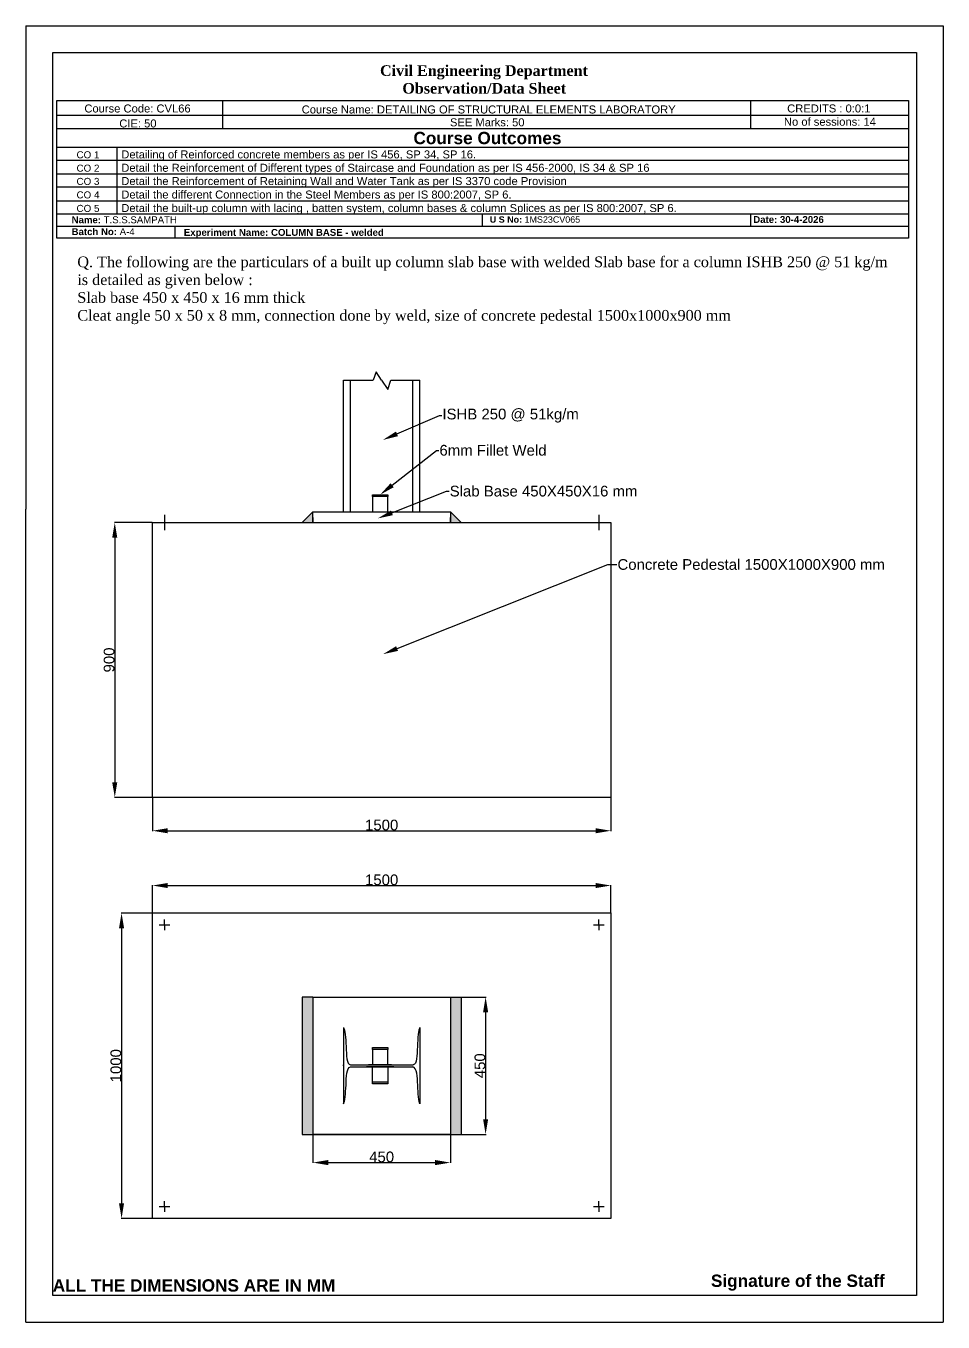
# Model space of a CAD drawing. Header units: millimetres. Extents: x 868 to 41290, y -4185 to 3706.
# Drawn here: x 19688 to 22690, y -4185 to 59 of the extents above; entities that cross this region are included whole.
import ezdxf
from ezdxf import colors
from ezdxf.entities.mleader import LeaderData, LeaderLine
from ezdxf.math import Vec2, Vec3

# ---------------------------------------------------------------- set-up
doc = ezdxf.new("R2010")
doc.units = ezdxf.units.MM
doc.styles.get("Standard").update_dxf_attribs({"font": 'arial.ttf'})
doc.dimstyles.new('ISO-25', dxfattribs={"dimtxt": 25, "dimasz": 10, "dimexe": 1.25, "dimexo": 0.625, "dimtad": 1, "dimdsep": 46, "dimtxsty": 'Standard', "dimcen": 2.5, "dimadec": 0, "dimazin": 0, "dimtfac": 1, "dimtmove": 0, "dimatfit": 3, "dimfxl": 1, "dimarcsym": 0})

# ---------------------------------------------------------------- blocks, each defined once
blk = doc.blocks.new('*D21')
at = {"color": 0, "lineweight": -2, "transparency": 16777216}
for p, q in [((20101.6, -1567.1), (19977.5, -1567.1)), ((19978.8, -1617.1), (19978.8, -2417.1)), ((20101.6, -2467.1), (19977.5, -2467.1))]:
    blk.add_line(p, q, dxfattribs=at)
for points in [[(19970.4, -1617.1), (19987.1, -1617.1), (19978.8, -1567.1)], [(19970.4, -2417.1), (19987.1, -2417.1), (19978.8, -2467.1)]]:
    blk.add_solid(points, dxfattribs=at)
at = {"layer": 'Defpoints', "color": 0, "lineweight": -2, "transparency": 16777216}
for p in [(20102.2, -1567.1), (19978.8, -2467.1), (20102.2, -2467.1)]:
    blk.add_point(p, dxfattribs=at)
at = {"color": 0, "transparency": 16777216, "insert": (19960.3, -2017.1), "char_height": 35, "attachment_point": 5, "rotation": 90}
blk.add_mtext('900', dxfattribs=at)
blk = doc.blocks.new('*D22')
at = {"color": 0, "lineweight": -2, "transparency": 16777216}
for p, q in [((20102.2, -2467.7), (20102.2, -2577.4)), ((21602.2, -2467.7), (21602.2, -2577.4)), ((20152.2, -2576.1), (21552.2, -2576.1))]:
    blk.add_line(p, q, dxfattribs=at)
for points in [[(20152.2, -2567.8), (20152.2, -2584.5), (20102.2, -2576.1)], [(21552.2, -2567.8), (21552.2, -2584.5), (21602.2, -2576.1)]]:
    blk.add_solid(points, dxfattribs=at)
at = {"layer": 'Defpoints', "color": 0, "lineweight": -2, "transparency": 16777216}
for p in [(20102.2, -2467.1), (21602.2, -2467.1), (21602.2, -2576.1)]:
    blk.add_point(p, dxfattribs=at)
at = {"color": 0, "transparency": 16777216, "insert": (20852.2, -2557.6), "char_height": 35, "attachment_point": 5}
blk.add_mtext('1500', dxfattribs=at)
blk = doc.blocks.new('*D23')
at = {"color": 0, "lineweight": -2, "transparency": 16777216}
for p, q in [((20102.2, -2844.8), (20102.2, -2754.2)), ((20152.2, -2755.5), (21552.2, -2755.5)), ((21602.2, -2844.8), (21602.2, -2754.2))]:
    blk.add_line(p, q, dxfattribs=at)
for points in [[(20152.2, -2747.1), (20152.2, -2763.8), (20102.2, -2755.5)], [(21552.2, -2747.1), (21552.2, -2763.8), (21602.2, -2755.5)]]:
    blk.add_solid(points, dxfattribs=at)
at = {"layer": 'Defpoints', "color": 0, "lineweight": -2, "transparency": 16777216}
for p in [(21602.2, -2755.5), (20102.2, -2845.4), (21602.2, -2845.4)]:
    blk.add_point(p, dxfattribs=at)
at = {"color": 0, "transparency": 16777216, "insert": (20852.2, -2737), "char_height": 35, "attachment_point": 5}
blk.add_mtext('1500', dxfattribs=at)
blk = doc.blocks.new('*D24')
at = {"color": 0, "lineweight": -2, "transparency": 16777216}
for p, q in [((20101.6, -2845.4), (19999.7, -2845.4)), ((20001, -2895.4), (20001, -3795.4)), ((20101.6, -3845.4), (19999.7, -3845.4))]:
    blk.add_line(p, q, dxfattribs=at)
for points in [[(19992.6, -2895.4), (20009.3, -2895.4), (20001, -2845.4)], [(19992.6, -3795.4), (20009.3, -3795.4), (20001, -3845.4)]]:
    blk.add_solid(points, dxfattribs=at)
at = {"layer": 'Defpoints', "color": 0, "lineweight": -2, "transparency": 16777216}
for p in [(20102.2, -2845.4), (20001, -3845.4), (20102.2, -3845.4)]:
    blk.add_point(p, dxfattribs=at)
at = {"color": 0, "transparency": 16777216, "insert": (19982.5, -3345.4), "char_height": 35, "attachment_point": 5, "rotation": 90}
blk.add_mtext('1000', dxfattribs=at)
blk = doc.blocks.new('*D25')
at = {"color": 0, "lineweight": -2, "transparency": 16777216}
for p, q in [((20627.2, -3571), (20627.2, -3663.7)), ((21077.2, -3571), (21077.2, -3663.7)), ((20677.2, -3662.5), (21027.2, -3662.5))]:
    blk.add_line(p, q, dxfattribs=at)
for points in [[(20677.2, -3654.1), (20677.2, -3670.8), (20627.2, -3662.5)], [(21027.2, -3654.1), (21027.2, -3670.8), (21077.2, -3662.5)]]:
    blk.add_solid(points, dxfattribs=at)
at = {"layer": 'Defpoints', "color": 0, "lineweight": -2, "transparency": 16777216}
for p in [(20627.2, -3570.4), (21077.2, -3570.4), (21077.2, -3662.5)]:
    blk.add_point(p, dxfattribs=at)
at = {"color": 0, "transparency": 16777216, "insert": (20852.2, -3644), "char_height": 35, "attachment_point": 5}
blk.add_mtext('450', dxfattribs=at)
blk = doc.blocks.new('*D26')
at = {"color": 0, "lineweight": -2, "transparency": 16777216}
for p, q in [((21077.8, -3120.4), (21193.7, -3120.4)), ((21192.4, -3170.4), (21192.4, -3520.4)), ((21077.8, -3570.4), (21193.7, -3570.4))]:
    blk.add_line(p, q, dxfattribs=at)
for points in [[(21184.1, -3170.4), (21200.7, -3170.4), (21192.4, -3120.4)], [(21184.1, -3520.4), (21200.7, -3520.4), (21192.4, -3570.4)]]:
    blk.add_solid(points, dxfattribs=at)
at = {"layer": 'Defpoints', "color": 0, "lineweight": -2, "transparency": 16777216}
for p in [(21077.2, -3120.4), (21077.2, -3570.4), (21192.4, -3570.4)]:
    blk.add_point(p, dxfattribs=at)
at = {"color": 0, "transparency": 16777216, "insert": (21173.9, -3345.4), "char_height": 35, "attachment_point": 5, "rotation": 90}
blk.add_mtext('450', dxfattribs=at)

msp = doc.modelspace()

# ---------------------------------------------------------------- hatches: boundary and pattern name
at = {"true_color": 0x000000}
h = msp.add_hatch(color=18, dxfattribs=at)
h.dxf.hatch_style = 1
h.paths.add_polyline_path([(20872.183, -1476.061), (20822.183, -1476.061), (20822.183, -1482.061), (20872.183, -1482.061)])
h = msp.add_hatch(color=18, dxfattribs=at)
h.dxf.hatch_style = 1
h.paths.add_polyline_path([(21077.183, -1532.061), (21077.183, -1567.061), (21112.183, -1567.061)])
h.paths.add_polyline_path([(20627.183, -1532.061), (20592.183, -1567.061), (20627.183, -1567.061)])
h.paths.add_polyline_path([(20627.183, -3120.377), (20592.183, -3120.377), (20592.183, -3570.377), (20627.183, -3570.377)])
h.paths.add_polyline_path([(21112.183, -3120.377), (21077.183, -3120.377), (21077.183, -3570.377), (21112.183, -3570.377)])
h = msp.add_hatch(color=18, dxfattribs=at)
h.dxf.hatch_style = 1
h.paths.add_polyline_path([(20872.183, -3285.927), (20822.183, -3285.927), (20822.183, -3291.927), (20872.183, -3291.927)])
h.paths.add_polyline_path([(20872.522, -3398.827), (20822.522, -3398.827), (20822.522, -3404.827), (20872.522, -3404.827)])

# ---------------------------------------------------------------- linework, layer by layer
for p, q in [((19688.028, 58.582), (22689.525, 58.582)), ((19688.028, 58.582), (19688.028, -1522.999)), ((22689.525, 58.582), (22689.525, -4184.561)), ((20331.724, -185.052), (20331.724, -278.01)), ((22059.591, -185.052), (22059.591, -278.01)), ((19788.801, -233.31), (22576.269, -233.31)), ((22576.269, -278.01), (19788.801, -278.01)), ((19788.801, -338.019), (22576.269, -338.019)), ((19985.847, -338.019), (19985.847, -382.486)), ((22576.269, -382.486), (19788.801, -382.486)), ((19985.847, -382.486), (19985.847, -425.548)), ((19788.801, -425.548), (22576.269, -425.548)), ((19985.847, -425.548), (19985.847, -469.302)), ((22576.269, -469.302), (19788.801, -469.302)), ((19985.847, -469.302), (19985.847, -513.931)), ((19788.801, -513.931), (22576.269, -513.931)), ((19985.847, -513.931), (19985.847, -557.631)), ((22576.269, -557.631), (19788.801, -557.631)), ((21182.315, -596.648), (21182.315, -557.631)), ((22060.318, -596.648), (22060.318, -557.631)), ((19788.801, -596.648), (22576.269, -596.648)), ((20176.942, -636.411), (20176.942, -596.648)), ((20727.183, -1532.061), (20727.183, -1101.061)), ((20727.183, -1101.061), (20824.104, -1101.061)), ((20750.383, -1532.061), (20750.383, -1101.061)), ((20834.461, -1074.019), (20824.104, -1101.061)), ((20852.183, -1101.061), (20834.461, -1074.019)), ((20852.183, -1101.061), (20871.909, -1131.161)), ((20871.909, -1131.161), (20882.464, -1101.061)), ((20882.464, -1101.061), (20977.183, -1101.061)), ((20953.983, -1532.061), (20953.983, -1101.061)), ((20977.183, -1532.061), (20977.183, -1101.061)), ((20822.183, -1482.061), (20822.183, -1476.061)), ((20822.183, -1476.061), (20872.183, -1476.061)), ((20872.183, -1482.061), (20822.183, -1482.061)), ((20822.183, -1482.061), (20822.183, -1532.061)), ((20872.183, -1476.061), (20872.183, -1482.061)), ((20872.183, -1532.061), (20872.183, -1482.061)), ((19688.028, -4184.561), (19688.028, -1522.999)), ((20102.183, -1567.061), (21602.183, -1567.061)), ((20102.183, -2467.061), (20102.183, -1567.061)), ((20141.074, -1542.061), (20141.074, -1592.061)), ((20627.183, -1532.061), (20592.183, -1567.061)), ((20627.183, -1567.061), (20627.183, -1532.061)), ((20627.183, -1532.061), (21077.183, -1532.061)), ((20627.183, -1551.061), (20627.183, -1567.061)), ((20627.183, -1551.061), (20627.183, -1567.061)), ((20627.183, -1567.061), (20852.183, -1567.061)), ((20802.183, -1532.061), (20892.183, -1532.061)), ((20822.183, -1532.061), (20872.183, -1532.061)), ((20847.183, -1532.061), (20892.183, -1532.061)), ((20847.183, -1532.061), (20872.183, -1532.061)), ((20852.183, -1532.061), (20884.683, -1532.061)), ((20852.183, -1567.061), (21077.183, -1567.061)), ((21077.183, -1532.061), (21077.183, -1567.061)), ((21077.183, -1532.061), (21112.183, -1567.061)), ((21077.183, -1567.061), (21077.183, -1551.061)), ((21077.183, -1551.061), (21077.183, -1567.061)), ((21563.292, -1542.061), (21563.292, -1592.061)), ((21602.183, -1567.061), (21602.183, -2467.061)), ((21602.183, -2467.061), (20102.183, -2467.061)), ((20102.183, -2845.377), (21602.183, -2845.377)), ((20102.183, -3845.377), (20102.183, -2845.377)), ((20123.574, -2884.268), (20158.574, -2884.268)), ((20141.074, -2884.268), (20141.074, -2866.768)), ((20141.074, -2884.268), (20141.074, -2901.768)), ((21545.792, -2884.268), (21580.792, -2884.268)), ((21563.292, -2884.268), (21563.292, -2866.768)), ((21563.292, -2884.268), (21563.292, -2901.768)), ((21602.183, -2845.377), (21602.183, -3845.377)), ((20102.183, -3345.377), (20102.183, -3120.377)), ((20592.183, -3120.377), (20592.183, -3570.377)), ((20627.183, -3120.377), (20592.183, -3120.377)), ((20627.183, -3120.377), (20627.183, -3570.377)), ((20627.183, -3120.377), (21077.183, -3120.377)), ((21077.183, -3120.377), (21077.183, -3570.377)), ((21077.183, -3120.377), (21112.183, -3120.377)), ((21112.183, -3120.377), (21112.183, -3570.377)), ((21602.183, -3120.377), (21602.183, -3570.377)), ((20727.183, -3220.377), (20727.183, -3470.377)), ((20977.18, -3220.374), (20977.183, -3470.368)), ((20822.183, -3291.927), (20822.183, -3285.927)), ((20822.183, -3285.927), (20872.183, -3285.927)), ((20872.183, -3291.927), (20822.183, -3291.927)), ((20822.183, -3291.927), (20822.183, -3341.927)), ((20872.183, -3285.927), (20872.183, -3291.927)), ((20872.183, -3341.927), (20872.183, -3291.927)), ((20727.183, -3345.377), (20727.183, -3341.927)), ((20750.383, -3341.927), (20955.317, -3341.927)), ((20750.383, -3348.827), (20953.983, -3348.827)), ((20802.183, -3341.927), (20892.183, -3341.927)), ((20892.216, -3348.827), (20802.216, -3348.827)), ((20884.683, -3341.927), (20809.683, -3341.927)), ((20885.022, -3348.827), (20810.022, -3348.827)), ((20822.183, -3341.927), (20872.183, -3341.927)), ((20822.522, -3398.827), (20822.522, -3348.827)), ((20822.522, -3348.827), (20872.522, -3348.827)), ((20847.183, -3341.927), (20892.183, -3341.927)), ((20847.183, -3341.927), (20872.183, -3341.927)), ((20847.522, -3348.827), (20872.522, -3348.827)), ((20872.522, -3348.827), (20872.522, -3373.827)), ((20977.181, -3341.927), (20977.183, -3341.927)), ((20977.182, -3348.827), (20977.183, -3348.827)), ((20872.522, -3373.827), (20872.522, -3398.827)), ((20872.522, -3398.827), (20822.522, -3398.827)), ((20822.522, -3404.827), (20822.522, -3398.827)), ((20872.522, -3404.827), (20822.522, -3404.827)), ((20872.522, -3398.827), (20872.522, -3404.827)), ((20592.183, -3570.377), (21112.183, -3570.377)), ((21077.183, -3570.377), (20627.183, -3570.377)), ((20123.574, -3806.486), (20158.574, -3806.486)), ((20141.074, -3806.486), (20141.074, -3788.986)), ((20141.074, -3806.486), (20141.074, -3823.986)), ((21545.792, -3806.486), (21580.792, -3806.486)), ((21563.292, -3806.486), (21563.292, -3788.986)), ((21563.292, -3806.486), (21563.292, -3823.986)), ((21602.183, -3845.377), (20102.183, -3845.377)), ((19688.028, -4184.561), (21570.753, -4184.561)), ((21570.753, -4184.561), (22689.525, -4184.561))]:
    msp.add_line(p, q)
for points in [[(19775.907, -28.185), (22602.177, -28.185), (22602.177, -4097.191), (19775.907, -4097.191)], [(19788.801, -185.052), (22576.269, -185.052), (22576.269, -636.411), (19788.801, -636.411)]]:
    msp.add_lwpolyline(points, close=True)
for points in [[(20727.183, -3220.377), (20728.83, -3223.7), (20730.305, -3228.749), (20731.613, -3235.3), (20732.758, -3243.128), (20733.745, -3252.007), (20734.578, -3261.714), (20735.263, -3272.022), (20735.803, -3282.708), (20736.232, -3293.521), (20736.7, -3304.11), (20737.387, -3314.1), (20738.473, -3323.117), (20740.136, -3330.783), (20742.555, -3336.724), (20745.911, -3340.564), (20750.383, -3341.927)], [(20977.18, -3220.374), (20975.556, -3223.708), (20974.116, -3228.767), (20972.854, -3235.327), (20971.763, -3243.163), (20970.837, -3252.049), (20970.071, -3261.761), (20969.458, -3272.074), (20968.992, -3282.763), (20968.639, -3293.578), (20968.251, -3304.168), (20967.651, -3314.158), (20966.664, -3323.17), (20965.113, -3330.829), (20962.823, -3336.759), (20959.616, -3340.584), (20955.317, -3341.927)], [(20727.183, -3470.377), (20728.808, -3467.045), (20730.251, -3461.997), (20731.522, -3455.469), (20732.629, -3447.695), (20733.58, -3438.909), (20734.384, -3429.348), (20735.05, -3419.245), (20735.585, -3408.835), (20736.027, -3398.366), (20736.521, -3388.131), (20737.244, -3378.437), (20738.368, -3369.592), (20740.07, -3361.902), (20742.523, -3355.673), (20745.902, -3351.213), (20750.383, -3348.827)], [(20977.183, -3470.368), (20976.106, -3467.047), (20975.056, -3462.01), (20974.047, -3455.49), (20973.093, -3447.724), (20972.205, -3438.945), (20971.399, -3429.39), (20970.687, -3419.291), (20970.083, -3408.886), (20969.567, -3398.419), (20968.99, -3388.186), (20968.168, -3378.492), (20966.918, -3369.644), (20965.057, -3361.947), (20962.403, -3355.708), (20958.773, -3351.233), (20953.983, -3348.827)]]:
    msp.add_lwpolyline(points)

# ---------------------------------------------------------------- texts
at = {"attachment_point": 1}
for s, width, gutter_width, insert, char_height in [('\\pxqc;{\\fBookman Old Style|b0|i0|c0|p18;\\H1.16667x;         \\fBookman Old Style|b1|i0|c0|p18;\\H1.14285x;       Civil Engineering Department\\P               Observation/Data Sheet}', 1325.53707, 130.506, (20426.512, -70.224), 26.101181), ('Course Code: CVL66', 1226.22337, 130.954, (19879.324, -198.63), 26.19086), ('Course Name: DETAILING OF STRUCTURAL ELEMENTS LABORATORY', 1226.22337, 130.954, (20590.601, -201.842), 26.19086), ('CREDITS : 0:0:1', 1226.22337, 130.954, (22179.286, -198.463), 26.19086), ('CIE: 50', 1226.22337, 130.954, (19993.486, -247.576), 26.1909), ('SEE Marks: 50', 1226.22337, 130.954, (21075.742, -243.924), 26.19086), ('No of sessions: 14', 1226.22337, 130.954, (22168.698, -241.945), 26.19086), ('{\\fArial|b1|i0|c0|p34;Course Outcomes}', 1226.22337, 130.954, (20956.251, -288.238), 40.26032), ('CO 1', 1077.49699, 115.071, (19853.618, -351.728), 23.0142), ('Detailing of Reinforced concrete members as per IS 456, SP 34, SP 16.', 1226.22337, 130.954, (20000.155, -348.94), 26.19086), ('CO 2', 1077.49699, 115.071, (19853.618, -395.493), 23.0142), ('Detail the Reinforcement of Different types of Staircase and Foundation as per IS 456-2000, IS 34 & SP 16', 2118.8861, 130.954, (20000.155, -392.705), 26.190859), ('CO 3', 1077.49699, 115.071, (19853.618, -438.901), 23.0142), ('Detail the Reinforcement of Retaining Wall and Water Tank as per IS 3370 code Provision', 1846.75797, 130.954, (20000.155, -436.113), 26.19086), ('CO 4', 1077.49699, 115.071, (19853.618, -483.093), 23.0142), ('Detail the different Connection in the Steel Members as per IS 800:2007, SP 6.', 1613.7998, 130.954, (20000.155, -480.305), 26.19086), ('CO 5', 1077.49699, 115.071, (19853.618, -527.257), 23.0142), ('Detail the built-up column with lacing , batten system, column bases & column Splices as per IS 800:2007, SP 6.', 2174.54867, 130.954, (20000.155, -524.469), 26.190859), ('{\\fArial|b1|i0|c0|p34;Name: }T.S.S.SAMPATH', 1226.22337, 130.954, (19837.432, -564.762), 22.54578), ('{\\fArial|b1|i0|c0|p34;U S No: }1MS23CV065', 1226.22337, 130.954, (21206.09, -564.677), 20.93536), ('{\\fArial|b1|i0|c0|p34;Date: 30-4-2026}', 1226.22337, 130.954, (22068.207, -563.777), 22.54578), ('{\\fArial|b1|i0|c0|p34;Batch No: }A-4', 1226.22337, 130.954, (19837.432, -603.653), 22.54578), ('{\\fArial|b1|i0|c0|p34;Experiment Name: COLUMN BASE - welded}', 1226.22337, 130.954, (20204.765, -606.084), 22.54578), ('{\\fBookman Old Style|b0|i0|c0|p18;Q. The following are the particulars of a built up column slab base with welded Slab base for a column ISHB 250 @ 51 kg/m is detailed as given below : \\PSlab base 450 x 450 x 16 mm thick \\PCleat angle 50 x 50 x 8 mm, connection done by weld, size of concrete pedestal 1500x1000x900 mm }', 2659.15061, 12.5, (19856.249, -696.292), 35), ('{\\fArial|b1|i0|c0|p34;Signature of the Staff}', 1226.22337, 130.954, (21929.812, -4029.14), 40.26032), ('{\\fArial|b1|i0|c0|p34;ALL THE DIMENSIONS ARE IN MM}', 1226.22337, 130.954, (19775.907, -4044.408), 40.26032)]:
    msp.add_mtext_dynamic_manual_height_columns(s, width=width, gutter_width=gutter_width, heights=[0], dxfattribs=dict(at, insert=insert, char_height=char_height))

# ---------------------------------------------------------------- dimensions: what is measured, and where the dimension line sits
for base, p1, p2, picture, middle in [((19978.77, -2467.061), (20102.183, -1567.061), (20102.183, -2467.061), '*D21', (19960.275, -2017.061)), ((20000.964, -3845.377), (20102.183, -2845.377), (20102.183, -3845.377), '*D24', (19982.469, -3345.377)), ((21192.405, -3570.377), (21077.183, -3120.377), (21077.183, -3570.377), '*D26', (21173.91, -3345.377))]:
    dim = msp.add_linear_dim(base=base, p1=p1, p2=p2, angle=90, dimstyle='ISO-25', override={"dimtxt": 35, "dimasz": 50})
    dim.commit()
    dim.dimension.update_dxf_attribs({"geometry": picture, "text_midpoint": middle})
for base, p1, p2, picture, middle in [((21602.183, -2576.132), (20102.183, -2467.061), (21602.183, -2467.061), '*D22', (20852.183, -2557.637)), ((21602.183, -2755.451), (20102.183, -2845.377), (21602.183, -2845.377), '*D23', (20852.183, -2736.956)), ((21077.183, -3662.481), (20627.183, -3570.377), (21077.183, -3570.377), '*D25', (20852.183, -3643.986))]:
    dim = msp.add_linear_dim(base=base, p1=p1, p2=p2, dimstyle='ISO-25', override={"dimtxt": 35, "dimasz": 50})
    dim.commit()
    dim.dimension.update_dxf_attribs({"geometry": picture, "text_midpoint": middle})

# ---------------------------------------------------------------- leaders
ml = msp.add_multileader_mtext('Standard')
ml.set_content('ISHB 250 @ 51kg/m', color=256)
ml.set_leader_properties()
ml.build(insert=Vec2(0, 0))
ml.multileader.update_dxf_attribs({"arrow_head_size": 50})
ctx = ml.context
ctx.base_point, ctx.char_height, ctx.arrow_head_size, ctx.plane_origin = Vec3(21049.049, -1217.108), 35, 50, Vec3(20856.315, -1296.632)
notes = []
notes.append((ctx, [(0, (1, 1, 0), (21041.049, -1217.108), (1, 0), 8, [(0, [(20856.315, -1296.632)], 0, [])])]))
ctx.mtext.insert, ctx.mtext.flow_direction = Vec3(21051.049, -1194.464), 5
ml = msp.add_multileader_mtext('Standard')
ml.set_content('6mm Fillet Weld', color=256)
ml.set_leader_properties()
ml.build(insert=Vec2(0, 0))
ml.multileader.update_dxf_attribs({"arrow_head_size": 50})
ctx = ml.context
ctx.base_point, ctx.char_height, ctx.arrow_head_size, ctx.plane_origin = Vec3(21039.384, -1330.825), 35, 50, Vec3(20842.17, -1439.683)
notes.append((ctx, [(0, (1, 1, 0), (21031.384, -1330.825), (1, 0), 8, [(0, [(20847.183, -1476.061)], 0, [])])]))
ctx.mtext.insert, ctx.mtext.flow_direction = Vec3(21041.384, -1313.027), 5
ml = msp.add_multileader_mtext('Standard')
ml.set_content('Slab Base 450X450X16 mm', color=256)
ml.set_leader_properties()
ml.build(insert=Vec2(0, 0))
ml.multileader.update_dxf_attribs({"arrow_head_size": 50})
ctx = ml.context
ctx.base_point, ctx.char_height, ctx.arrow_head_size, ctx.plane_origin = Vec3(21072.959, -1464.601), 35, 50, Vec3(20839.151, -1553.853)
notes.append((ctx, [(0, (1, 1, 0), (21064.959, -1464.601), (1, 0), 8, [(0, [(20839.151, -1553.853)], 0, [])])]))
ctx.mtext.insert, ctx.mtext.flow_direction = Vec3(21074.959, -1446.803), 5
ml = msp.add_multileader_mtext('Standard')
ml.set_content('Concrete Pedestal 1500X1000X900 mm', color=256)
ml.set_leader_properties()
ml.build(insert=Vec2(0, 0))
ml.multileader.update_dxf_attribs({"arrow_head_size": 50})
ctx = ml.context
ctx.base_point, ctx.char_height, ctx.arrow_head_size, ctx.plane_origin = Vec3(21621.936, -1704.74), 35, 50, Vec3(20856.315, -1998.181)
notes.append((ctx, [(0, (1, 1, 0), (21592.183, -1704.74), (1, 0), 29.753, [(0, [(20856.315, -1998.181)], 0, [])])]))
ctx.mtext.insert, ctx.mtext.flow_direction = Vec3(21623.936, -1686.942), 5
for ctx, leaders in notes:
    for number, flags, end, landing, length, lines in leaders:
        leader = LeaderData()
        leader.index, (leader.has_last_leader_line, leader.has_dogleg_vector, leader.attachment_direction) = number, flags
        leader.last_leader_point, leader.dogleg_vector, leader.dogleg_length = Vec3(end), Vec3(landing), length
        for number, points, colour, breaks in lines:
            line = LeaderLine()
            line.index, line.vertices, line.color, line.breaks = number, Vec3.list(points), colors.encode_raw_color(colour), breaks
            leader.lines.append(line)
        ctx.leaders.append(leader)

doc.saveas('drawing.dxf')
